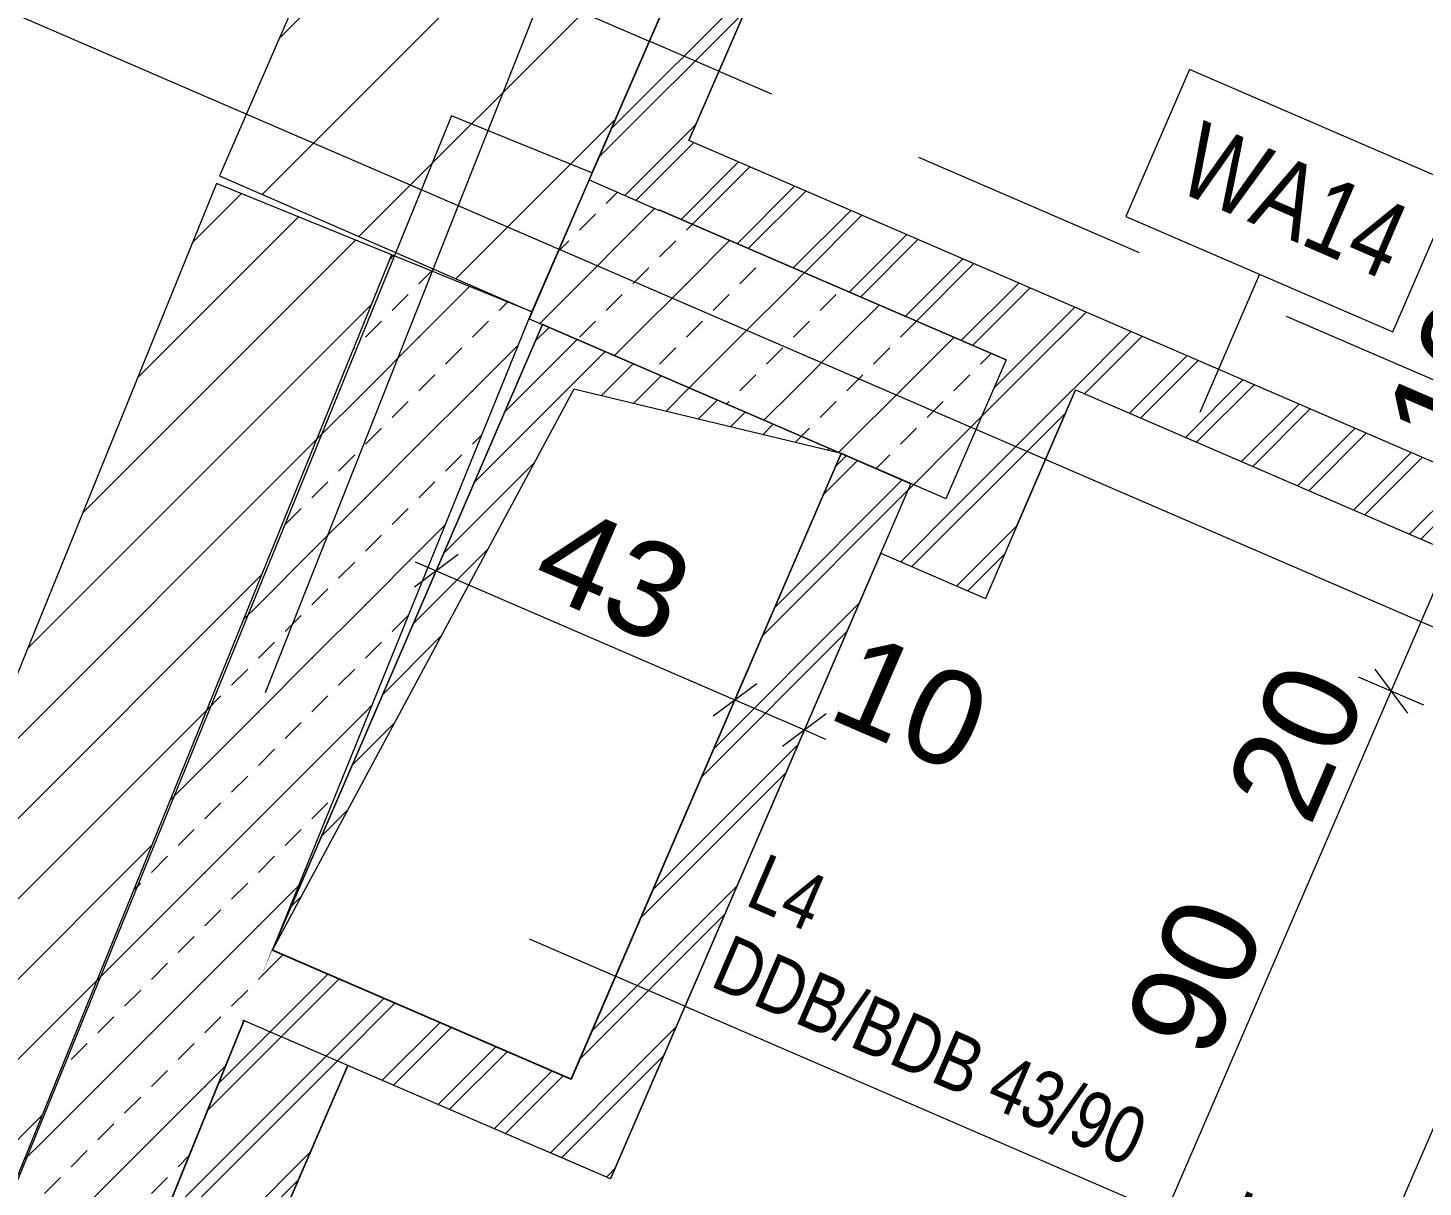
# Model space of a CAD drawing. Header units: millimetres. Extents: x 12535370 to 12566104, y 356204400 to 356234587.
# Drawn here: x 12544226 to 12546070, y 356226243 to 356227775 of the extents above; entities that cross this region are included whole.
import ezdxf
from ezdxf.enums import TextEntityAlignment as Align

# ---------------------------------------------------------------- set-up
doc = ezdxf.new("R2010")
doc.units = ezdxf.units.MM
doc.header["$MEASUREMENT"] = 0
doc.set_wipeout_variables(frame=1)
for name, pattern in [('Dashed Long', [529.166651, 317.499995, -211.666656]), ('Dot & Dashed', [6702.78, 3527.78, -1763.89, 0, -1411.11]), ('Wipeout_Contour', [1000, 0, -1000])]:
    doc.linetypes.add(name, pattern=pattern)
for name, color, linetype in [('New_010 Aussenwände', 7, 'Continuous'), ('New_035 Decken', 7, 'Continuous'), ('New_080 Raumdefinitionen', 7, 'Continuous'), ('New_110 Bemassungen Ausführung', 7, 'Continuous'), ('New_290 Raster _ Achsen', 7, 'Continuous')]:
    doc.layers.add(name, color=color, linetype=linetype)
for name, color, linetype, lineweight in [('New_010 Aussenwände_Pen_No__1', 7, 'Continuous', 13), ('New_010 Aussenwände_Pen_No__96', 8, 'Continuous', 13), ('New_035 Decken_Pen_No__1', 7, 'Continuous', 13), ('New_110 Bemassungen Ausführung_Pen_No__1', 7, 'Continuous', 13), ('New_160 Beschriftungen Ausführung_Pen_No__1', 7, 'Continuous', 13), ('New_255 Plangrafiken_Pen_No__1', 7, 'Continuous', 13), ('New_290 Raster _ Achsen_Pen_No__108', 7, 'Continuous', 13), ('New_Baulinie_Pen_No__21', 1, 'Continuous', 13), ('New_HKLS1_Pen_No__21', 1, 'Continuous', 13), ('New_HKLS1_Pen_No__39', 8, 'Continuous', 13)]:
    doc.layers.add(name, color=color, linetype=linetype, lineweight=lineweight)
doc.styles.add('GENERATED_STYLE_1', font='arial.ttf')
doc.styles.add('GENERATED_STYLE_2', font='arial.ttf', dxfattribs={"width": 0.8})
doc.dimstyles.new('GENERATED_STYLE__1', dxfattribs={"dimtxt": 125, "dimasz": 47.5, "dimexe": 0.18, "dimexo": 2, "dimgap": 0, "dimtad": 1, "dimlfac": 0.001, "dimzin": 0, "dimdsep": 46, "dimtxsty": 'GENERATED_STYLE_1', "dimblk": 'ARROWHEAD_2', "dimblk1": 'ARROWHEAD_2', "dimblk2": 'ARROWHEAD_2', "dimcen": 0.09, "dimclrd": 7, "dimclre": 7, "dimclrt": 7, "dimadec": 0, "dimazin": 0, "dimtfac": 1, "dimtdec": 4, "dimtmove": 0, "dimatfit": 3, "dimfxl": 1, "dimtolj": 1, "dimtzin": 0, "dimarcsym": 0})
pattern_1 = [(45, (12240439.16, 356160438.356), (-53.033009, 53.033009), []), (45, (12240428.55, 356160448.96), (-53.033009, 53.033009), [])]
pattern_2 = [(45, (12240439.16, 356160438.36), (-70.710678, 70.710678), [30, -20]), (45, (12240403.8, 356160473.71), (-70.710678, 70.710678), [100, 0])]

# ---------------------------------------------------------------- blocks, each defined once
blk = doc.blocks.new('Slab_1', base_point=(12542929.6, 356223038.7))
at = {"layer": 'New_035 Decken_Pen_No__1', "color": 7, "linetype": 'Continuous', "lineweight": 13, "flags": 128}
blk.add_lwpolyline([(12542929.6, 356223038.7), (12541729.5, 356220008.9), (12541917.5, 356219927.7), (12542850.3, 356219524.7), (12542740.1, 356219269.6), (12544695.9, 356218424.8), (12545797.5, 356217948.9), (12545847.8, 356218065.4), (12551728.4, 356215525.1), (12551105.2, 356214084.1), (12556682.6, 356211670.4), (12554963.4, 356223256.1), (12548042.8, 356226245.7), (12550247.8, 356231673.5), (12547059.2, 356232382), (12544971.2, 356227583.3), (12544785.9, 356227658.6), (12543689.8, 356224972.6)], close=True, dxfattribs=at)
blk = doc.blocks.new('Wall_3', base_point=(12544891.9, 356227399.7))
at = {"layer": 'New_010 Aussenwände_Pen_No__96', "linetype": 'Continuous', "lineweight": 13}
h = blk.add_hatch(dxfattribs=at)
h.set_pattern_fill('COMMON_BRICK', color=8, style=0, pattern_type=2)
h.set_pattern_definition([(45, (12240439.16, 356160438.36), (-91.92388, 91.92388), [])])
h.paths.add_polyline_path([(12546547.9, 356232334.7), (12544479.2, 356227579.2), (12544891.9, 356227399.7), (12546995.4, 356232235.2)])
at = {"layer": 'New_010 Aussenwände_Pen_No__1', "color": 7, "linetype": 'Continuous', "lineweight": 13, "flags": 128}
for points in [[(12546730.8, 356232755), (12544479.2, 356227579.2)], [(12544891.9, 356227399.7), (12546995.4, 356232235.2)], [(12544479.2, 356227579.2), (12544891.9, 356227399.7)]]:
    blk.add_lwpolyline(points, dxfattribs=at)
blk = doc.blocks.new('Wall_12', base_point=(12548082.4, 356226337.5))
at = {"color": 254, "linetype": 'Wipeout_Contour', "lineweight": 0, "ltscale": 1425792045.780467}
blk.add_wipeout([(12547062.6, 356226669.1), (12547102.2, 356226760.9), (12545099.5, 356227626.1), (12545059.6, 356227534.4)], dxfattribs=at).dxf.layer = 'New_010 Aussenwände'
at = {"layer": 'New_010 Aussenwände', "linetype": 'Continuous', "lineweight": 0, "true_color": 0x000000}
h = blk.add_hatch(dxfattribs=at)
h.set_pattern_fill('INSULATION', color=18, style=0, pattern_type=2)
h.set_pattern_definition(pattern_1)
h.paths.add_polyline_path([(12547062.6, 356226669.1), (12547102.2, 356226760.9), (12545099.5, 356227626.1), (12545059.6, 356227534.4)])
at = {"layer": 'New_010 Aussenwände_Pen_No__1', "color": 7, "linetype": 'Continuous', "lineweight": 13, "flags": 128}
for points in [[(12547102.2, 356226760.9), (12545099.5, 356227626.1)], [(12545059.6, 356227534.4), (12545518.7, 356227336.1)], [(12545610.5, 356227296.4), (12546784.2, 356226789.4)]]:
    blk.add_lwpolyline(points, dxfattribs=at)
blk = doc.blocks.new('Wall_31', base_point=(12543540.4, 356225268.8))
at = {"layer": 'New_010 Aussenwände', "linetype": 'Continuous', "lineweight": 0, "true_color": 0x000000}
h = blk.add_hatch(dxfattribs=at)
h.set_pattern_fill('BACKSTEIN', color=18, style=0, pattern_type=2)
h.set_pattern_definition([(45, (12240439.16, 356160438.356), (-53.033009, 53.033009), [])])
h.paths.add_polyline_path([(12544475, 356227569.1), (12543540.4, 356225268.8), (12543772, 356225174.7), (12544706.6, 356227475)])
h = blk.add_hatch(dxfattribs=at)
h.set_pattern_fill('BETON_BEWEHRT_SN46', color=18, style=0, pattern_type=2)
h.set_pattern_definition(pattern_2)
h.paths.add_polyline_path([(12544706.6, 356227475), (12543772, 356225174.7), (12543957.3, 356225099.4), (12544891.9, 356227399.7)])
at = {"layer": 'New_010 Aussenwände_Pen_No__1', "color": 7, "linetype": 'Continuous', "lineweight": 13}
blk.add_line((12544706.6, 356227475), (12543772, 356225174.7), dxfattribs=at)
at = {"layer": 'New_010 Aussenwände_Pen_No__1', "color": 7, "linetype": 'Continuous', "lineweight": 13, "flags": 128}
for points in [[(12544475, 356227569.1), (12543540.4, 356225268.8)], [(12544891.9, 356227399.7), (12544475, 356227569.1)], [(12543957.3, 356225099.4), (12544891.9, 356227399.7)]]:
    blk.add_lwpolyline(points, dxfattribs=at)
blk = doc.blocks.new('Wall_32', base_point=(12542973.7, 356222526.1))
at = {"color": 254, "linetype": 'Wipeout_Contour', "lineweight": 0, "ltscale": 1782227597.037694}
blk.add_wipeout([(12542973.7, 356222526.1), (12544688.5, 356226495.7), (12544549, 356226555.9), (12544138, 356225544.1), (12542942.2, 356222539.6)], dxfattribs=at).dxf.layer = 'New_010 Aussenwände'
at = {"layer": 'New_010 Aussenwände', "linetype": 'Continuous', "lineweight": 0, "true_color": 0x000000}
h = blk.add_hatch(dxfattribs=at)
h.set_pattern_fill('INSULATION', color=18, style=0, pattern_type=2)
h.set_pattern_definition(pattern_1)
h.paths.add_polyline_path([(12542973.7, 356222526.1), (12544688.5, 356226495.7), (12544549, 356226555.9), (12544138, 356225544.1), (12542942.2, 356222539.6)])
at = {"layer": 'New_010 Aussenwände_Pen_No__1', "color": 7, "linetype": 'Continuous', "lineweight": 13, "flags": 128}
for points in [[(12544549, 356226555.9), (12544138, 356225544.1)], [(12544688.5, 356226495.7), (12544549, 356226555.9)], [(12544269.6, 356225526.1), (12544688.5, 356226495.7)]]:
    blk.add_lwpolyline(points, dxfattribs=at)
blk = doc.blocks.new('Wall_44', base_point=(12545439.3, 356227152.5))
at = {"layer": 'New_010 Aussenwände', "linetype": 'Continuous', "lineweight": 0, "true_color": 0x000000}
h = blk.add_hatch(dxfattribs=at)
h.set_pattern_fill('BETON_BEWEHRT_SN46', color=18, style=0, pattern_type=2)
h.set_pattern_definition(pattern_2)
h.paths.add_polyline_path([(12545518.7, 356227336.1), (12544967.8, 356227574), (12544888.5, 356227390.4), (12545439.3, 356227152.5)])
at = {"layer": 'New_010 Aussenwände_Pen_No__1', "color": 7, "linetype": 'Continuous', "lineweight": 13, "flags": 128}
for points in [[(12544967.8, 356227574), (12544888.5, 356227390.4)], [(12545518.7, 356227336.1), (12544967.8, 356227574)], [(12544888.5, 356227390.4), (12545439.3, 356227152.5)]]:
    blk.add_lwpolyline(points, dxfattribs=at)
blk = doc.blocks.new('Wall_45', base_point=(12546995.4, 356232235.2))
at = {"color": 254, "linetype": 'Wipeout_Contour', "lineweight": 0, "ltscale": 1425802997.732341}
blk.add_wipeout([(12546995.4, 356232235.2), (12544967.8, 356227574), (12545059.5, 356227534.1), (12547094.9, 356232213.1)], dxfattribs=at).dxf.layer = 'New_010 Aussenwände'
at = {"layer": 'New_010 Aussenwände', "linetype": 'Continuous', "lineweight": 0, "true_color": 0x000000}
h = blk.add_hatch(dxfattribs=at)
h.set_pattern_fill('INSULATION', color=18, style=0, pattern_type=2)
h.set_pattern_definition(pattern_1)
h.paths.add_polyline_path([(12546995.4, 356232235.2), (12544967.8, 356227574), (12545059.5, 356227534.1), (12547094.9, 356232213.1)])
at = {"layer": 'New_010 Aussenwände_Pen_No__1', "color": 7, "linetype": 'Continuous', "lineweight": 13, "flags": 128}
for points in [[(12546995.4, 356232235.2), (12544967.8, 356227574)], [(12545099.5, 356227626.1), (12547094.9, 356232213.1)], [(12544967.8, 356227574), (12545059.5, 356227534.1)]]:
    blk.add_lwpolyline(points, dxfattribs=at)
blk = doc.blocks.new('Wall_46', base_point=(12545558.3, 356227427.9))
at = {"color": 254, "linetype": 'Wipeout_Contour', "lineweight": 0, "ltscale": 1425792274.607022}
blk.add_wipeout([(12545518.7, 356227336.1), (12545439.3, 356227152.5), (12545531.1, 356227112.8), (12545610.5, 356227296.4)], dxfattribs=at).dxf.layer = 'New_010 Aussenwände'
at = {"layer": 'New_010 Aussenwände', "linetype": 'Continuous', "lineweight": 0, "true_color": 0x000000}
h = blk.add_hatch(dxfattribs=at)
h.set_pattern_fill('INSULATION', color=18, style=0, pattern_type=2)
h.set_pattern_definition(pattern_1)
h.paths.add_polyline_path([(12545518.7, 356227336.1), (12545439.3, 356227152.5), (12545531.1, 356227112.8), (12545610.5, 356227296.4)])
at = {"layer": 'New_010 Aussenwände_Pen_No__1', "color": 7, "linetype": 'Continuous', "lineweight": 13, "flags": 128}
for points in [[(12545518.7, 356227336.1), (12545439.3, 356227152.5)], [(12545531.1, 356227112.8), (12545610.5, 356227296.4)]]:
    blk.add_lwpolyline(points, dxfattribs=at)
blk = doc.blocks.new('Wall_47', base_point=(12545531.1, 356227112.8))
at = {"color": 254, "linetype": 'Wipeout_Contour', "lineweight": 0, "ltscale": 1425791825.50897}
blk.add_wipeout([(12545531.1, 356227112.8), (12545301, 356227212.3), (12545261.3, 356227120.5), (12545491.5, 356227021)], dxfattribs=at).dxf.layer = 'New_010 Aussenwände'
at = {"layer": 'New_010 Aussenwände', "linetype": 'Continuous', "lineweight": 0, "true_color": 0x000000}
h = blk.add_hatch(dxfattribs=at)
h.set_pattern_fill('INSULATION', color=18, style=0, pattern_type=2)
h.set_pattern_definition(pattern_1)
h.paths.add_polyline_path([(12545531.1, 356227112.8), (12545301, 356227212.3), (12545261.3, 356227120.5), (12545491.5, 356227021)])
at = {"layer": 'New_010 Aussenwände_Pen_No__1', "color": 7, "linetype": 'Continuous', "lineweight": 13, "flags": 128}
for points in [[(12545301, 356227212.3), (12545261.3, 356227120.5)], [(12545439.3, 356227152.5), (12545301, 356227212.3)], [(12545261.3, 356227120.5), (12545491.5, 356227021)], [(12545531.1, 356227112.8), (12545491.5, 356227021)]]:
    blk.add_lwpolyline(points, dxfattribs=at)
blk = doc.blocks.new('Wall_66', base_point=(12545301, 356227212.3))
at = {"color": 254, "linetype": 'Wipeout_Contour', "lineweight": 0, "ltscale": 1069341406.119185}
blk.add_wipeout([(12544943.8, 356226385.4), (12544904.1, 356226293.6), (12544995.9, 356226254)], dxfattribs=at).dxf.layer = 'New_010 Aussenwände'
at = {"layer": 'New_010 Aussenwände', "linetype": 'Continuous', "lineweight": 0, "true_color": 0x000000}
h = blk.add_hatch(dxfattribs=at)
h.set_pattern_fill('INSULATION', color=18, style=0, pattern_type=2)
h.set_pattern_definition(pattern_1)
h.paths.add_polyline_path([(12544943.8, 356226385.4), (12544904.1, 356226293.6), (12544995.9, 356226254)])
at = {"color": 254, "linetype": 'Wipeout_Contour', "lineweight": 0, "ltscale": 1425790443.692784}
blk.add_wipeout([(12545035.6, 356226345.8), (12545392.8, 356227172.6), (12545301, 356227212.3), (12544943.8, 356226385.4)], dxfattribs=at).dxf.layer = 'New_010 Aussenwände'
at = {"layer": 'New_010 Aussenwände', "linetype": 'Continuous', "lineweight": 0, "true_color": 0x000000}
h = blk.add_hatch(dxfattribs=at)
h.set_pattern_fill('INSULATION', color=18, style=0, pattern_type=2)
h.set_pattern_definition(pattern_1)
h.paths.add_polyline_path([(12545035.6, 356226345.8), (12545392.8, 356227172.6), (12545301, 356227212.3), (12544943.8, 356226385.4)])
at = {"layer": 'New_010 Aussenwände_Pen_No__1', "color": 7, "linetype": 'Continuous', "lineweight": 13, "flags": 128}
blk.add_lwpolyline([(12545301, 356227212.3), (12545392.8, 356227172.6)], dxfattribs=at)
at = {"color": 254, "linetype": 'Wipeout_Contour', "lineweight": 0, "ltscale": 1069341463.249407}
blk.add_wipeout([(12545035.6, 356226345.8), (12544943.8, 356226385.4), (12544995.9, 356226254)], dxfattribs=at).dxf.layer = 'New_010 Aussenwände'
at = {"layer": 'New_010 Aussenwände', "linetype": 'Continuous', "lineweight": 0, "true_color": 0x000000}
h = blk.add_hatch(dxfattribs=at)
h.set_pattern_fill('INSULATION', color=18, style=0, pattern_type=2)
h.set_pattern_definition(pattern_1)
h.paths.add_polyline_path([(12545035.6, 356226345.8), (12544943.8, 356226385.4), (12544995.9, 356226254)])
at = {"layer": 'New_010 Aussenwände_Pen_No__1', "color": 7, "linetype": 'Continuous', "lineweight": 13, "flags": 128}
for points in [[(12545301, 356227212.3), (12544943.8, 356226385.4)], [(12544995.9, 356226254), (12545392.8, 356227172.6)], [(12544995.9, 356226254), (12544904.1, 356226293.6)]]:
    blk.add_lwpolyline(points, dxfattribs=at)
blk = doc.blocks.new('Wall_67', base_point=(12544943.8, 356226385.4))
at = {"color": 254, "linetype": 'Wipeout_Contour', "lineweight": 0, "ltscale": 1425788965.418262}
blk.add_wipeout([(12544943.8, 356226385.4), (12544549, 356226555.9), (12544509.4, 356226464.1), (12544904.1, 356226293.6)], dxfattribs=at).dxf.layer = 'New_010 Aussenwände'
at = {"layer": 'New_010 Aussenwände', "linetype": 'Continuous', "lineweight": 0, "true_color": 0x000000}
h = blk.add_hatch(dxfattribs=at)
h.set_pattern_fill('INSULATION', color=18, style=0, pattern_type=2)
h.set_pattern_definition(pattern_1)
h.paths.add_polyline_path([(12544943.8, 356226385.4), (12544549, 356226555.9), (12544509.4, 356226464.1), (12544904.1, 356226293.6)])
at = {"layer": 'New_010 Aussenwände_Pen_No__1', "color": 7, "linetype": 'Continuous', "lineweight": 13, "flags": 128}
for points in [[(12544943.8, 356226385.4), (12544549, 356226555.9)], [(12544509.4, 356226464.1), (12544904.1, 356226293.6)]]:
    blk.add_lwpolyline(points, dxfattribs=at)
blk = doc.blocks.new('Standard grid marker[61]', base_point=(12542916.7, 356228351.1))
at = {"layer": 'New_290 Raster _ Achsen_Pen_No__108', "color": 7, "linetype": 'Dot & Dashed', "lineweight": 13}
blk.add_line((12543834.8, 356227954.6), (12564850.8, 356218876), dxfattribs=at)
at = {"layer": 'New_290 Raster _ Achsen_Pen_No__108', "color": 7, "lineweight": 13, "style": 'GENERATED_STYLE_1'}
for tag, p in [('AC_MarkerText_1_0', (12542799.4, 356228486.6)), ('AC_MarkerText_1_1', (12565972.8, 356218476.1))]:
    blk.add_attdef(tag, text='', height=150, rotation=336.6365, dxfattribs=at).set_placement(p, align=Align.TOP_CENTER)
blk = doc.blocks.new('Standard grid marker[65]', base_point=(12539230.2, 356213489.9))
at = {"layer": 'New_290 Raster _ Achsen_Pen_No__108', "color": 7, "linetype": 'Dot & Dashed', "lineweight": 13}
blk.add_line((12539603.7, 356214432.9), (12547078.2, 356233305.9), dxfattribs=at)
at = {"layer": 'New_290 Raster _ Achsen_Pen_No__108', "color": 7, "lineweight": 13, "style": 'GENERATED_STYLE_1'}
for tag, p in [('AC_MarkerText_1_1', (12547559.5, 356234477.6)), ('AC_MarkerText_1_0', (12539209.1, 356213393.3))]:
    blk.add_attdef(tag, text='', height=150, rotation=336.6365, dxfattribs=at).set_placement(p, align=Align.TOP_CENTER)
blk = doc.blocks.new('*D237', base_point=(12240439.2, 356160438.4))
at = {"layer": 'New_110 Bemassungen Ausführung_Pen_No__1', "color": 7, "linetype": 'Continuous', "lineweight": 13, "transparency": 16777216}
for p, q in [((12546403.7, 356227062.7), (12546364.1, 356226970.9)), ((12546321, 356226989.5), (12546407.1, 356226952.3)), ((12546385.6, 356226941.9), (12546342.5, 356226999.8)), ((12546364.1, 356226970.9), (12545508.7, 356224990.8)), ((12545530.2, 356224961.8), (12545487.2, 356225019.8)), ((12545465.7, 356225009.4), (12545551.7, 356224972.2)), ((12545508.7, 356224990.8), (12545469, 356224899))]:
    blk.add_line(p, q, dxfattribs=at)
at = {"layer": 'New_110 Bemassungen Ausführung_Pen_No__1', "color": 7, "lineweight": 13, "transparency": 16777216, "char_height": 125, "attachment_point": 7, "rotation": 66.6365, "style": 'GENERATED_STYLE_1'}
for s, insert in [('\\A1;{\\pql;\\fArial|b0|i0|c0|p0;\\W1.000000;2,15\\fArial|b0|i0|c0|p0;\\W1.000000;\\A1{\\H.66x;\\S5^  ;}}', (12545862.3, 356225796.8)), ('\\A1;{\\pql;\\fArial|b0|i0|c0|p0;\\W1.000000;10}', (12545492.9, 356225017.3))]:
    blk.add_mtext(s, dxfattribs=dict(at, insert=insert))
blk = doc.blocks.new('ARROWHEAD_2')
at = {"color": 0, "linetype": 'Continuous', "lineweight": 0}
for p, q in [((-0.378, -0.655), (0.378, 0.655)), ((0, 0), (-1, 0))]:
    blk.add_line(p, q, dxfattribs=at)
blk = doc.blocks.new('*D238', base_point=(12240439.2, 356160438.4))
at = {"layer": 'New_110 Bemassungen Ausführung_Pen_No__1', "color": 7, "linetype": 'Continuous', "lineweight": 13, "transparency": 16777216}
for p, q in [((12546364.1, 356226970.9), (12545508.7, 356224990.8)), ((12545530.2, 356224961.8), (12545487.2, 356225019.8)), ((12545465.7, 356225009.4), (12545551.7, 356224972.2)), ((12545508.7, 356224990.8), (12545469, 356224899)), ((12545490.6, 356224870), (12545447.5, 356224928)), ((12545426, 356224917.6), (12545512.1, 356224880.4)), ((12545469, 356224899), (12544874.2, 356223522))]:
    blk.add_line(p, q, dxfattribs=at)
blk = doc.blocks.new('*D282', base_point=(12240439.2, 356160438.4))
at = {"layer": 'New_110 Bemassungen Ausführung_Pen_No__1', "color": 7, "linetype": 'Continuous', "lineweight": 13, "transparency": 16777216}
for p, q in [((12542419.9, 356228449.1), (12542376.9, 356228507.1)), ((12542398.4, 356228478.1), (12542410.5, 356228506.2)), ((12542441.4, 356228459.5), (12542355.4, 356228496.7)), ((12536604.2, 356215065.1), (12542398.4, 356228478.1)), ((12536582.7, 356215094.1), (12536625.7, 356215036.2)), ((12536647.2, 356215046.5), (12536561.2, 356215083.7)), ((12536592.1, 356215037.1), (12536604.2, 356215065.1))]:
    blk.add_line(p, q, dxfattribs=at)
at = {"layer": 'New_110 Bemassungen Ausführung_Pen_No__1', "color": 7, "lineweight": 13, "transparency": 16777216, "insert": (12539393.3, 356221584.6), "char_height": 125, "attachment_point": 7, "rotation": 66.6365, "style": 'GENERATED_STYLE_1'}
blk.add_mtext('\\A1;{\\pql;\\fArial|b0|i0|c0|p0;\\W1.000000;14,61}', dxfattribs=at)
blk = doc.blocks.new('*D283', base_point=(12240439.2, 356160438.4))
at = {"layer": 'New_110 Bemassungen Ausführung_Pen_No__1', "color": 7, "linetype": 'Continuous', "lineweight": 13, "transparency": 16777216}
for p, q in [((12544685.2, 356233644.9), (12544599.2, 356233682.3)), ((12544663.6, 356233634.6), (12544620.7, 356233692.6)), ((12544642.2, 356233663.6), (12544654.4, 356233691.6)), ((12542390.6, 356228487.8), (12544642.2, 356233663.6)), ((12542369.1, 356228516.8), (12542412.1, 356228458.8)), ((12542433.6, 356228469.1), (12542347.6, 356228506.5)), ((12542378.4, 356228459.8), (12542390.6, 356228487.8))]:
    blk.add_line(p, q, dxfattribs=at)
at = {"layer": 'New_110 Bemassungen Ausführung_Pen_No__1', "color": 7, "lineweight": 13, "transparency": 16777216, "insert": (12543441.8, 356230891.9), "char_height": 125, "attachment_point": 7, "rotation": 66.49, "style": 'GENERATED_STYLE_1'}
blk.add_mtext('\\A1;{\\pql;\\fArial|b0|i0|c0|p0;\\W1.000000;5,64\\fArial|b0|i0|c0|p0;\\W1.000000;\\A1{\\H.66x;\\S5^  ;}}', dxfattribs=at)
blk = doc.blocks.new('*D297', base_point=(12240439.2, 356160438.4))
at = {"layer": 'New_110 Bemassungen Ausführung_Pen_No__1', "color": 7, "linetype": 'Continuous', "lineweight": 13, "transparency": 16777216}
for p, q in [((12545649, 356226100.4), (12545692, 356226042.5)), ((12545251.6, 356225101.9), (12545670.5, 356226071.5)), ((12545230.1, 356225130.8), (12545273.2, 356225072.9)), ((12545294.7, 356225083.3), (12545208.6, 356225120.4)), ((12545212, 356225010.1), (12545251.6, 356225101.9))]:
    blk.add_line(p, q, dxfattribs=at)
at = {"layer": 'New_110 Bemassungen Ausführung_Pen_No__1', "color": 7, "lineweight": 13, "transparency": 16777216, "insert": (12545387, 356225402.7), "char_height": 125, "attachment_point": 7, "rotation": 66.6365, "style": 'GENERATED_STYLE_1'}
blk.add_mtext('\\A1;{\\pql;\\fArial|b0|i0|c0|p0;\\W1.000000;1,05\\fArial|b0|i0|c0|p0;\\W1.000000;\\A1{\\H.66x;\\S5^  ;}}', dxfattribs=at)
blk = doc.blocks.new('*D298', base_point=(12240439.2, 356160438.4))
at = {"layer": 'New_110 Bemassungen Ausführung_Pen_No__1', "color": 7, "linetype": 'Continuous', "lineweight": 13, "transparency": 16777216}
for p, q in [((12546006.1, 356226927.3), (12546049.2, 356226869.4)), ((12545670.5, 356226071.5), (12546027.7, 356226898.3)), ((12545713.5, 356226052.9), (12545627.5, 356226090.1)), ((12545649, 356226100.4), (12545692, 356226042.5)), ((12545251.6, 356225101.9), (12545670.5, 356226071.5))]:
    blk.add_line(p, q, dxfattribs=at)
at = {"layer": 'New_110 Bemassungen Ausführung_Pen_No__1', "color": 7, "lineweight": 13, "transparency": 16777216, "char_height": 125, "attachment_point": 7, "rotation": 66.6365, "style": 'GENERATED_STYLE_1'}
for s, insert in [('\\A1;{\\pql;\\fArial|b0|i0|c0|p0;\\W1.000000;20}', (12545921.9, 356226716.6)), ('\\A1;{\\pql;\\fArial|b0|i0|c0|p0;\\W1.000000;90}', (12545788.3, 356226407.3))]:
    blk.add_mtext(s, dxfattribs=dict(at, insert=insert))
blk = doc.blocks.new('*D299', base_point=(12240439.2, 356160438.4))
at = {"layer": 'New_110 Bemassungen Ausführung_Pen_No__1', "color": 7, "linetype": 'Continuous', "lineweight": 13, "transparency": 16777216}
for p, q in [((12546107, 356227081.9), (12546146.6, 356227173.7)), ((12546150, 356227063.4), (12546064, 356227100.5)), ((12546085.5, 356227110.9), (12546128.5, 356227053)), ((12546027.7, 356226898.3), (12546107, 356227081.9)), ((12546070.7, 356226879.8), (12545984.6, 356226916.9)), ((12546006.1, 356226927.3), (12546049.2, 356226869.4)), ((12545670.5, 356226071.5), (12546027.7, 356226898.3))]:
    blk.add_line(p, q, dxfattribs=at)
blk = doc.blocks.new('*D300', base_point=(12240439.2, 356160438.4))
at = {"layer": 'New_110 Bemassungen Ausführung_Pen_No__1', "color": 7, "linetype": 'Continuous', "lineweight": 13, "transparency": 16777216}
for p, q in [((12546189.7, 356227155.2), (12546103.6, 356227192.3)), ((12546168.2, 356227144.8), (12546125.1, 356227202.7)), ((12546146.6, 356227173.7), (12546158.8, 356227201.8)), ((12546107, 356227081.9), (12546146.6, 356227173.7)), ((12546150, 356227063.4), (12546064, 356227100.5)), ((12546085.5, 356227110.9), (12546128.5, 356227053))]:
    blk.add_line(p, q, dxfattribs=at)
at = {"layer": 'New_110 Bemassungen Ausführung_Pen_No__1', "color": 7, "lineweight": 13, "transparency": 16777216, "insert": (12546130.9, 356227200.2), "char_height": 125, "attachment_point": 7, "rotation": 66.6365, "style": 'GENERATED_STYLE_1'}
blk.add_mtext('\\A1;{\\pql;\\fArial|b0|i0|c0|p0;\\W1.000000;10}', dxfattribs=at)
blk = doc.blocks.new('*D305', base_point=(12240439.2, 356160438.4))
at = {"layer": 'New_110 Bemassungen Ausführung_Pen_No__1', "color": 7, "linetype": 'Continuous', "lineweight": 13, "transparency": 16777216}
for p, q in [((12544747, 356227014.3), (12544784.2, 356227100.3)), ((12544794.6, 356227078.8), (12544736.7, 356227035.8)), ((12544737.6, 356227069.4), (12544765.6, 356227057.3)), ((12544765.6, 356227057.3), (12545160.4, 356226886.8)), ((12545189.3, 356226908.3), (12545131.4, 356226865.3))]:
    blk.add_line(p, q, dxfattribs=at)
at = {"layer": 'New_110 Bemassungen Ausführung_Pen_No__1', "color": 7, "lineweight": 13, "transparency": 16777216, "insert": (12544885.4, 356227032.8), "char_height": 125, "attachment_point": 7, "rotation": 336.6365, "style": 'GENERATED_STYLE_1'}
blk.add_mtext('\\A1;{\\pql;\\fArial|b0|i0|c0|p0;\\W1.000000;43}', dxfattribs=at)
blk = doc.blocks.new('*D306', base_point=(12240439.2, 356160438.4))
at = {"layer": 'New_110 Bemassungen Ausführung_Pen_No__1', "color": 7, "linetype": 'Continuous', "lineweight": 13, "transparency": 16777216}
for p, q in [((12544765.6, 356227057.3), (12545160.4, 356226886.8)), ((12545141.8, 356226843.8), (12545179, 356226929.8)), ((12545189.3, 356226908.3), (12545131.4, 356226865.3)), ((12545160.4, 356226886.8), (12545252.2, 356226847.1)), ((12545233.6, 356226804.1), (12545270.8, 356226890.2)), ((12545223.2, 356226825.6), (12545281.1, 356226868.7)), ((12545252.2, 356226847.1), (12545280.2, 356226835))]:
    blk.add_line(p, q, dxfattribs=at)
at = {"layer": 'New_110 Bemassungen Ausführung_Pen_No__1', "color": 7, "lineweight": 13, "transparency": 16777216, "insert": (12545278.7, 356226862.9), "char_height": 125, "attachment_point": 7, "rotation": 336.6365, "style": 'GENERATED_STYLE_1'}
blk.add_mtext('\\A1;{\\pql;\\fArial|b0|i0|c0|p0;\\W1.000000;10}', dxfattribs=at)

msp = doc.modelspace()

# ---------------------------------------------------------------- linework, layer by layer
at = {"layer": 'New_080 Raumdefinitionen', "color": 21, "linetype": 'Continuous', "lineweight": 0, "true_color": 0xffa8a8, "flags": 128}
for points in [[(12548082.428, 356226337.518), (12550184.383, 356231526.616), (12547094.809, 356232213.151), (12545099.539, 356227626.077)], [(12546784.2, 356226789.4), (12545610.454, 356227296.438), (12545491.485, 356227021.036), (12545353.107, 356227080.813), (12544995.918, 356226253.955), (12544648.843, 356226403.885), (12544269.634, 356225526.054), (12545928.833, 356224809.308)]]:
    msp.add_lwpolyline(points, close=True, dxfattribs=at)

# ---------------------------------------------------------------- block references
at = {"layer": 'New_010 Aussenwände', "color": 7, "lineweight": 13}
for name, p in [('Wall_3', (12544891.863, 356227399.706)), ('Wall_31', (12543540.366, 356225268.781))]:
    msp.add_blockref(name, p, dxfattribs=at)
at = {"layer": 'New_035 Decken', "color": 7, "linetype": 'Continuous', "lineweight": 13}
msp.add_blockref('Slab_1', (12542929.638, 356223038.747), dxfattribs=at)

# ---------------------------------------------------------------- next in the draw order: block references
at = {"layer": 'New_010 Aussenwände', "color": 7, "lineweight": 13}
for name, p in [('Wall_12', (12548082.428, 356226337.518)), ('Wall_32', (12542973.683, 356222526.051))]:
    msp.add_blockref(name, p, dxfattribs=at)

# ---------------------------------------------------------------- next in the draw order: linework, layer by layer
at = {"layer": 'New_160 Beschriftungen Ausführung_Pen_No__1', "color": 7, "linetype": 'Continuous', "lineweight": 13}
msp.add_lwpolyline([(12545853.594, 356227449.307), (12545774.605, 356227266.455)], dxfattribs=at)

# ---------------------------------------------------------------- next in the draw order: block references
at = {"layer": 'New_010 Aussenwände', "color": 7, "lineweight": 13}
msp.add_blockref('Wall_44', (12545439.34, 356227152.493), dxfattribs=at)

# ---------------------------------------------------------------- next in the draw order: dimensions: what is measured, and where the dimension line sits
at = {"layer": 'New_110 Bemassungen Ausführung', "color": 7, "linetype": 'Continuous', "lineweight": 13}
dim = msp.add_linear_dim(base=(12542398.394, 356228478.097), p1=(12539105.263, 356213984.694), p2=(12544479.217, 356227579.216), angle=66.636458, dimstyle='GENERATED_STYLE__1', dxfattribs=at)
dim.commit()
dim.dimension.update_dxf_attribs({"geometry": '*D282', "text_midpoint": (12539418.949, 356221801.613), "dimtype": 160, "text_rotation": 66.636458})

# ---------------------------------------------------------------- next in the draw order: block references
at = {"layer": 'New_010 Aussenwände', "color": 7, "lineweight": 13}
for name, p in [('Wall_45', (12546995.418, 356232235.237)), ('Wall_46', (12545558.31, 356227427.895))]:
    msp.add_blockref(name, p, dxfattribs=at)

# ---------------------------------------------------------------- next in the draw order: linework, layer by layer
at = {"layer": 'New_160 Beschriftungen Ausführung_Pen_No__1', "color": 7, "linetype": 'Continuous', "lineweight": 13}
msp.add_lwpolyline([(12545677.127, 356227525.537), (12546030.061, 356227373.076), (12546113.996, 356227567.377), (12545761.062, 356227719.839)], close=True, dxfattribs=at)

# ---------------------------------------------------------------- next in the draw order: block references
at = {"layer": 'New_010 Aussenwände', "color": 7, "lineweight": 13}
msp.add_blockref('Wall_47', (12545531.141, 356227112.837), dxfattribs=at)

# ---------------------------------------------------------------- next in the draw order: texts
at = {"layer": 'New_160 Beschriftungen Ausführung_Pen_No__1', "color": 7, "linetype": 'Continuous', "lineweight": 13, "insert": (12545739.669, 356227561.621), "char_height": 100, "attachment_point": 7, "rotation": 336.636458, "style": 'GENERATED_STYLE_2'}
msp.add_mtext('\\A1;{\\pql;\\fArial|b0|i0|c0|p0;\\W0.800000;WA\\fArial|b0|i0|c0|p0;\\W0.800000;14}', dxfattribs=at)

# ---------------------------------------------------------------- next in the draw order: dimensions: what is measured, and where the dimension line sits
at = {"layer": 'New_110 Bemassungen Ausführung', "color": 7, "linetype": 'Continuous', "lineweight": 13}
dim = msp.add_linear_dim(base=(12544642.182, 356233663.604), p1=(12544479.217, 356227579.216), p2=(12546730.796, 356232755.014), angle=66.489971, dimstyle='GENERATED_STYLE__1', dxfattribs=at)
dim.commit()
dim.dimension.update_dxf_attribs({"geometry": '*D283', "text_midpoint": (12543488.741, 356231231.487), "dimtype": 160, "text_rotation": 66.489971})

# ---------------------------------------------------------------- next in the draw order: block references
at = {"layer": 'New_010 Aussenwände', "color": 7, "lineweight": 13}
msp.add_blockref('Wall_66', (12545300.962, 356227212.27), dxfattribs=at)

# ---------------------------------------------------------------- next in the draw order: block references
msp.add_blockref('Wall_67', (12544943.773, 356226385.412), dxfattribs=at)

# ---------------------------------------------------------------- next in the draw order: texts
at = {"layer": 'New_255 Plangrafiken_Pen_No__1', "color": 7, "linetype": 'Continuous', "lineweight": 13, "insert": (12545125.123, 356226508.464), "char_height": 75, "attachment_point": 7, "rotation": 336.636458, "line_spacing_factor": 0.93412, "style": 'GENERATED_STYLE_2'}
msp.add_mtext('\\A1;{\\pql;\\fArial|b0|i0|c0|p0;\\W0.800000;L4\\P\\pql;\\fArial|b0|i0|c0|p0;\\W0.800000;DDB/BDB 43/90}', dxfattribs=at)

# ---------------------------------------------------------------- next in the draw order: dimensions: what is measured, and where the dimension line sits
at = {"layer": 'New_110 Bemassungen Ausführung', "color": 7, "linetype": 'Continuous', "lineweight": 13}
for base, p1, p2, angle, picture, middle in [((12546146.646, 356227173.744), (12545518.653, 356227336.095), (12545099.539, 356227626.077), 66.636458, '*D300', (12546111.208, 356227312.354)), ((12546106.99, 356227081.943), (12545300.962, 356227212.27), (12545518.653, 356227336.095), 66.636458, '*D299', (12545902.296, 356226828.742)), ((12545508.698, 356224990.799), (12546551.211, 356226890.047), (12545695.938, 356224909.915), 246.636458, '*D237', (12545908.331, 356226136.556))]:
    dim = msp.add_linear_dim(base=base, p1=p1, p2=p2, angle=angle, dimstyle='GENERATED_STYLE__1', dxfattribs=at)
    dim.commit()
    dim.dimension.update_dxf_attribs({"geometry": picture, "text_midpoint": middle, "dimtype": 160, "text_rotation": 66.636458})

# ---------------------------------------------------------------- next in the draw order: hatches: boundary and pattern name
at = {"layer": 'New_HKLS1_Pen_No__39', "linetype": 'Continuous', "lineweight": 13}
h = msp.add_hatch(dxfattribs=at)
h.set_pattern_fill('FEUERFESTER_STEIN', color=8, style=0, pattern_type=2)
h.set_pattern_definition([(45, (12240439.157, 356160438.356), (-26.5165043, 26.5165043), [])])
h.paths.add_polyline_path([(12545300.962, 356227212.27), (12544947.336, 356227297.325), (12544549.312, 356226556.586), (12544906.219, 356227382.793)])

# ---------------------------------------------------------------- next in the draw order: linework, layer by layer
at = {"layer": 'New_255 Plangrafiken_Pen_No__1', "color": 7, "linetype": 'Continuous', "lineweight": 13}
msp.add_line((12544888.42, 356226571.158), (12545813.458, 356226171.557), dxfattribs=at)
at = {"layer": 'New_Baulinie_Pen_No__21', "color": 1, "linetype": 'Dashed Long', "lineweight": 13}
msp.add_lwpolyline([(12541516.719, 356229282.727), (12561182.515, 356220787.43)], dxfattribs=at)
at = {"layer": 'New_HKLS1_Pen_No__21', "color": 1, "linetype": 'Continuous', "lineweight": 13}
msp.add_lwpolyline([(12544549.312, 356226556.586), (12544944.055, 356226386.064), (12545300.962, 356227212.27), (12544906.219, 356227382.793)], close=True, dxfattribs=at)
at = {"layer": 'New_HKLS1_Pen_No__21', "color": 1, "linetype": 'Continuous', "lineweight": 13, "flags": 128}
msp.add_lwpolyline([(12545300.962, 356227212.27), (12544947.336, 356227297.325), (12544549.312, 356226556.586), (12544906.219, 356227382.793)], close=True, dxfattribs=at)

# ---------------------------------------------------------------- next in the draw order: block references
at = {"layer": 'New_290 Raster _ Achsen', "color": 7, "linetype": 'Continuous', "lineweight": 13}
for name, p in [('Standard grid marker[65]', (12539230.19, 356213489.941)), ('Standard grid marker[61]', (12542916.746, 356228351.144))]:
    msp.add_blockref(name, p, dxfattribs=at)

# ---------------------------------------------------------------- next in the draw order: dimensions: what is measured, and where the dimension line sits
at = {"layer": 'New_110 Bemassungen Ausführung', "color": 7, "linetype": 'Continuous', "lineweight": 13}
for base, p1, p2, angle, picture, middle, turn in [((12546027.677, 356226898.342), (12544943.773, 356226385.412), (12545300.962, 356227212.27), 66.636458, '*D298', (12545768.673, 356226519.417), 66.636458), ((12545160.363, 356226886.796), (12544549.045, 356226555.928), (12544943.773, 356226385.412), 336.636458, '*D305', (12544997.503, 356227052.464), 336.636458), ((12545252.164, 356226847.14), (12544943.773, 356226385.412), (12544995.918, 356226253.955), 336.636458, '*D306', (12545390.773, 356226882.578), 336.636458), ((12545469.041, 356224898.999), (12545695.938, 356224909.915), (12545656.282, 356224818.114), 246.636458, '*D238', (12545473.26, 356225129.409), 66.636458), ((12545670.488, 356226071.483), (12545695.938, 356224909.915), (12544943.773, 356226385.412), 66.636458, '*D297', (12545433.005, 356225742.378), 66.636458)]:
    dim = msp.add_linear_dim(base=base, p1=p1, p2=p2, angle=angle, dimstyle='GENERATED_STYLE__1', dxfattribs=at)
    dim.commit()
    dim.dimension.update_dxf_attribs({"geometry": picture, "text_midpoint": middle, "dimtype": 160, "text_rotation": turn})

doc.saveas('drawing.dxf')
